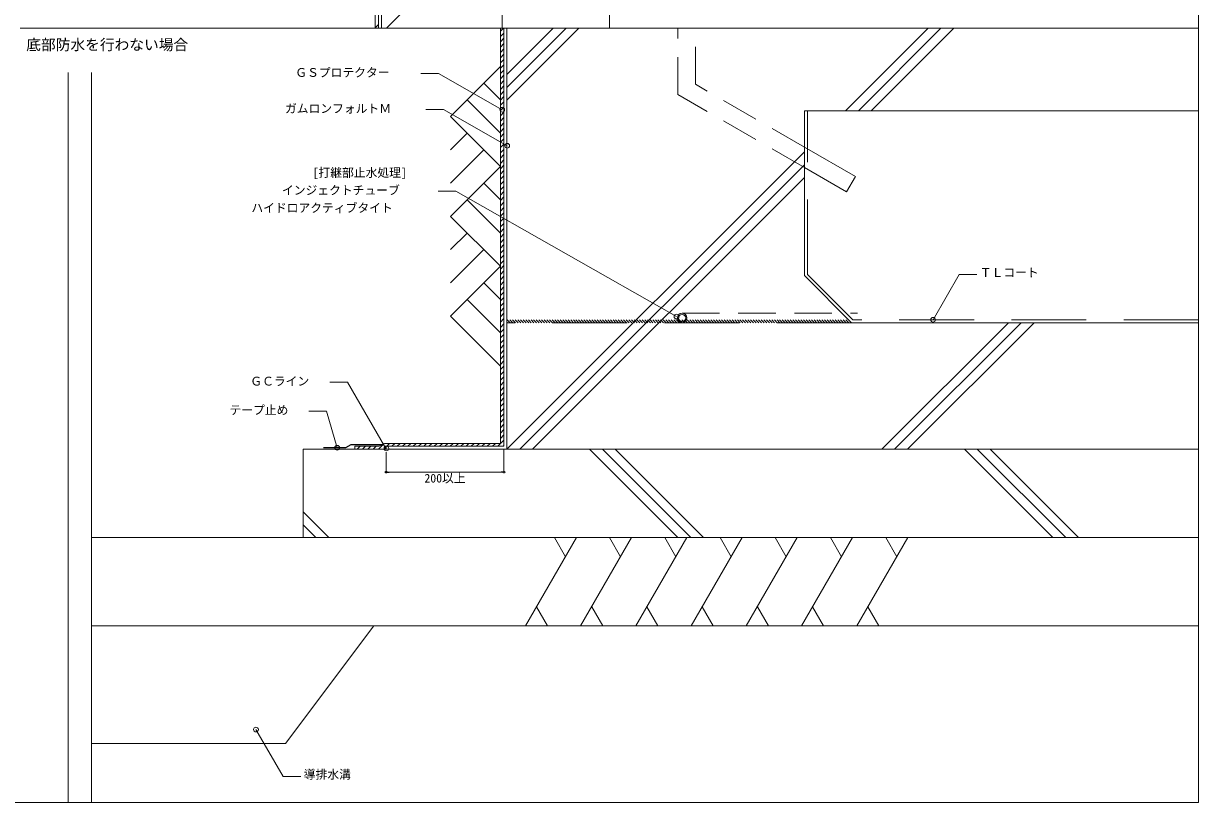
# Model space of a CAD drawing. Units: millimetres, scale not verified. Extents: x -2000 to 2000, y -1375 to 1375.
# Drawn here: x 5 to 2000, y -1375 to -52 of the extents above; entities that cross this region are included whole.
import ezdxf
from ezdxf.enums import TextEntityAlignment as Align

# ---------------------------------------------------------------- set-up
doc = ezdxf.new("R2010")
doc.units = ezdxf.units.MM
doc.header["$LTSCALE"] = 10
doc.linetypes.add('USER1', pattern=[9.525, 6.35, -3.175])
doc.linetypes.add('USER2', pattern=[19.05, 12.7, -6.35])
for name, color, linetype, lineweight in [('0-0_0', 7, 'Continuous', 25), ('0-1_HATCH', 9, 'Continuous', 18), ('0-3_KUTAI', 3, 'Continuous', 18), ('0-4_BOUSUI', 1, 'Continuous', 18), ('0-5_MOJI', 7, 'Continuous', 18), ('0-6_sunpo', 7, 'Continuous', 18), ('0-9_waku', 7, 'Continuous', 18), ('0-A_bousui2', 7, 'USER2', 25), ('0-B_ZATU', 6, 'Continuous', 18), ('0-C_KUTAI2', 3, 'USER2', 18)]:
    doc.layers.add(name, color=color, linetype=linetype, lineweight=lineweight)
doc.styles.add('ＭＳ ゴシック', font='')
doc.styles.get('ＭＳ ゴシック').set_extended_font_data('MS Gothic')

# ---------------------------------------------------------------- blocks, each defined once
blk = doc.blocks.new('_DOT')
at = {"layer": '0-0_0'}
for p, q in [((-0.5, 0), (-1, 0)), ((0.25, 0), (-0.25, 0))]:
    blk.add_line(p, q, dxfattribs=at)
blk.add_circle((0, 0), 0.25, dxfattribs=at)

msp = doc.modelspace()

# ---------------------------------------------------------------- linework, layer by layer
at = {"layer": '0-0_0', "lineweight": 18}
msp.add_line((818.19, -60), (818.19, 1255), dxfattribs=at)
at = {"layer": '0-1_HATCH'}
for p, q in [((621.69, -60), (818.19, 136.5)), ((602.19, -59.28), (608.19, -53.28)), ((815, -65.01), (820.01, -60)), ((815, -73.99), (821, -67.99)), ((815, -82.97), (821, -76.97)), ((826, -138.6), (904.6, -60)), ((826, -160.35), (926.35, -60)), ((826, -182.1), (948.1, -60)), ((1401, -200), (1541, -60)), ((1422.75, -200), (1562.75, -60)), ((1444.5, -200), (1584.5, -60)), ((815, -91.95), (821, -85.95)), ((815, -100.93), (821, -94.93)), ((815, -109.91), (821, -103.91)), ((815, -118.89), (821, -112.89)), ((815, -124.82), (730.15, -209.67)), ((815, -127.87), (821, -121.87)), ((815, -136.85), (821, -130.85)), ((815, -181.39), (786.72, -153.1)), ((815, -145.83), (821, -139.83)), ((815, -154.82), (821, -148.82)), ((815, -163.8), (821, -157.8)), ((815, -172.78), (821, -166.78)), ((815, -181.76), (821, -175.76)), ((815, -237.96), (758.43, -181.39)), ((815, -190.74), (821, -184.74)), ((815, -199.72), (821, -193.72)), ((815, -294.52), (730.15, -209.67)), ((815, -208.7), (821, -202.7)), ((815, -217.68), (821, -211.68)), ((758.43, -237.96), (730.15, -266.24)), ((815, -226.66), (821, -220.66)), ((815, -235.64), (821, -229.64)), ((815, -244.62), (821, -238.62)), ((815, -253.6), (821, -247.6)), ((815, -262.58), (821, -256.58)), ((786.72, -266.24), (730.15, -322.81)), ((815, -271.56), (821, -265.56)), ((815, -280.54), (821, -274.54)), ((826, -775), (1331, -270)), ((815, -294.52), (730.15, -379.38)), ((815, -289.52), (821, -283.52)), ((815, -298.5), (821, -292.5)), ((847.75, -775), (1331, -291.75)), ((815, -307.48), (821, -301.48)), ((815, -316.46), (821, -310.46)), ((869.5, -775), (1331, -313.5)), ((815, -351.09), (786.72, -322.81)), ((815, -325.44), (821, -319.44)), ((815, -334.42), (821, -328.42)), ((815, -343.4), (821, -337.4)), ((815, -407.66), (758.43, -351.09)), ((815, -352.38), (821, -346.38)), ((815, -361.36), (821, -355.36)), ((815, -370.34), (821, -364.34)), ((815, -379.32), (821, -373.32)), ((815, -464.23), (730.15, -379.38)), ((815, -388.3), (821, -382.3)), ((815, -397.28), (821, -391.28)), ((758.43, -407.66), (730.15, -435.95)), ((815, -406.26), (821, -400.26)), ((815, -415.24), (821, -409.24)), ((815, -424.22), (821, -418.22)), ((786.72, -435.95), (730.15, -492.52)), ((815, -433.2), (821, -427.2)), ((815, -442.18), (821, -436.18)), ((815, -451.16), (821, -445.16)), ((815, -460.14), (821, -454.14)), ((815, -464.23), (730.15, -549.08)), ((815, -469.12), (821, -463.12)), ((815, -478.1), (821, -472.1)), ((815, -520.8), (786.72, -492.52)), ((815, -487.08), (821, -481.08)), ((815, -496.06), (821, -490.06)), ((815, -505.05), (821, -499.05)), ((815, -514.03), (821, -508.03)), ((815, -523.01), (821, -517.01)), ((815, -577.37), (758.43, -520.8)), ((815, -531.99), (821, -525.99)), ((815, -540.97), (821, -534.97)), ((815, -633.94), (730.15, -549.08)), ((815, -549.95), (821, -543.95)), ((815, -558.93), (821, -552.93)), ((831.51, -560), (826.51, -555)), ((836, -560), (831, -555)), ((840.49, -560), (835.49, -555)), ((844.98, -560), (839.98, -555)), ((849.47, -560), (844.47, -555)), ((853.96, -560), (848.96, -555)), ((858.45, -560), (853.45, -555)), ((862.94, -560), (857.94, -555)), ((867.43, -560), (862.43, -555)), ((871.92, -560), (866.92, -555)), ((876.41, -560), (871.41, -555)), ((880.9, -560), (875.9, -555)), ((885.39, -560), (880.39, -555)), ((889.88, -560), (884.88, -555)), ((894.37, -560), (889.37, -555)), ((898.86, -560), (893.86, -555)), ((903.35, -560), (898.35, -555)), ((907.84, -560), (902.84, -555)), ((912.33, -560), (907.33, -555)), ((916.82, -560), (911.82, -555)), ((921.31, -560), (916.31, -555)), ((925.8, -560), (920.8, -555)), ((930.29, -560), (925.29, -555)), ((934.78, -560), (929.78, -555)), ((939.27, -560), (934.27, -555)), ((943.76, -560), (938.76, -555)), ((948.25, -560), (943.25, -555)), ((952.74, -560), (947.74, -555)), ((957.23, -560), (952.23, -555)), ((961.72, -560), (956.72, -555)), ((966.21, -560), (961.21, -555)), ((970.7, -560), (965.7, -555)), ((975.19, -560), (970.19, -555)), ((979.68, -560), (974.68, -555)), ((984.17, -560), (979.17, -555)), ((988.66, -560), (983.66, -555)), ((993.15, -560), (988.15, -555)), ((997.64, -560), (992.64, -555)), ((1002.13, -560), (997.13, -555)), ((1006.62, -560), (1001.62, -555)), ((1011.11, -560), (1006.11, -555)), ((1015.61, -560), (1010.61, -555)), ((1020.1, -560), (1015.1, -555)), ((1024.59, -560), (1019.59, -555)), ((1029.08, -560), (1024.08, -555)), ((1033.57, -560), (1028.57, -555)), ((1038.06, -560), (1033.06, -555)), ((1042.55, -560), (1037.55, -555)), ((1047.04, -560), (1042.04, -555)), ((1051.53, -560), (1046.53, -555)), ((1056.02, -560), (1051.02, -555)), ((1060.51, -560), (1055.51, -555)), ((1065, -560), (1060, -555)), ((1069.49, -560), (1064.49, -555)), ((1073.98, -560), (1068.98, -555)), ((1078.47, -560), (1073.47, -555)), ((1082.96, -560), (1077.96, -555)), ((1087.45, -560), (1082.45, -555)), ((1091.94, -560), (1086.94, -555)), ((1096.43, -560), (1091.43, -555)), ((1100.92, -560), (1095.92, -555)), ((1105.41, -560), (1100.41, -555)), ((1109.9, -560), (1104.9, -555)), ((1114.39, -560), (1109.39, -555)), ((1118.88, -560), (1113.88, -555)), ((1123.37, -560), (1118.37, -555)), ((1127.86, -560), (1122.86, -555)), ((1132.35, -560), (1127.35, -555)), ((1136.84, -560), (1131.84, -555)), ((1141.33, -560), (1136.33, -555)), ((1145.82, -560), (1140.82, -555)), ((1150.31, -560), (1145.31, -555)), ((1154.8, -560), (1149.8, -555)), ((1159.29, -560), (1154.29, -555)), ((1163.78, -560), (1158.78, -555)), ((1168.27, -560), (1163.27, -555)), ((1172.76, -560), (1167.76, -555)), ((1177.25, -560), (1172.25, -555)), ((1181.74, -560), (1176.74, -555)), ((1186.23, -560), (1181.23, -555)), ((1190.72, -560), (1185.72, -555)), ((1195.21, -560), (1190.21, -555)), ((1199.7, -560), (1194.7, -555)), ((1204.19, -560), (1199.19, -555)), ((1208.68, -560), (1203.68, -555)), ((1213.17, -560), (1208.17, -555)), ((1217.66, -560), (1212.66, -555)), ((1222.15, -560), (1217.15, -555)), ((1226.64, -560), (1221.64, -555)), ((1231.13, -560), (1226.13, -555)), ((1235.62, -560), (1230.62, -555)), ((1240.11, -560), (1235.11, -555)), ((1244.6, -560), (1239.6, -555)), ((1249.09, -560), (1244.09, -555)), ((1253.58, -560), (1248.58, -555)), ((1258.07, -560), (1253.07, -555)), ((1262.56, -560), (1257.56, -555)), ((1267.05, -560), (1262.05, -555)), ((1271.54, -560), (1266.54, -555)), ((1276.03, -560), (1271.03, -555)), ((1280.52, -560), (1275.52, -555)), ((1285.01, -560), (1280.01, -555)), ((1289.5, -560), (1284.5, -555)), ((1293.99, -560), (1288.99, -555)), ((1298.48, -560), (1293.48, -555)), ((1302.97, -560), (1297.97, -555)), ((1307.46, -560), (1302.46, -555)), ((1311.95, -560), (1306.95, -555)), ((1316.44, -560), (1311.44, -555)), ((1320.93, -560), (1315.93, -555)), ((1325.42, -560), (1320.42, -555)), ((1329.91, -560), (1324.91, -555)), ((1334.4, -560), (1329.4, -555)), ((1338.89, -560), (1333.89, -555)), ((1343.38, -560), (1338.38, -555)), ((1347.87, -560), (1342.87, -555)), ((1352.36, -560), (1347.36, -555)), ((1356.85, -560), (1351.85, -555)), ((1361.34, -560), (1356.34, -555)), ((1365.84, -560), (1360.84, -555)), ((1370.33, -560), (1365.33, -555)), ((1374.82, -560), (1369.82, -555)), ((1379.31, -560), (1374.31, -555)), ((1383.8, -560), (1378.8, -555)), ((1388.29, -560), (1383.29, -555)), ((1392.78, -560), (1387.78, -555)), ((1397.27, -560), (1392.27, -555)), ((1401.76, -560), (1396.76, -555)), ((1406.25, -560), (1401.25, -555)), ((1410.74, -560), (1405.74, -555)), ((815, -567.91), (821, -561.91)), ((815, -576.89), (821, -570.89)), ((827.02, -560), (826, -558.98)), ((1462.4, -775), (1677.4, -560)), ((1484.15, -775), (1699.15, -560)), ((1505.9, -775), (1720.9, -560)), ((815, -585.87), (821, -579.87)), ((815, -594.85), (821, -588.85)), ((815, -603.83), (821, -597.83)), ((815, -612.81), (821, -606.81)), ((815, -621.79), (821, -615.79)), ((815, -630.77), (821, -624.77)), ((815, -639.75), (821, -633.75)), ((815, -648.73), (821, -642.73)), ((815, -657.71), (821, -651.71)), ((815, -666.69), (821, -660.69)), ((815, -675.67), (821, -669.67)), ((815, -684.65), (821, -678.65)), ((815, -693.63), (821, -687.63)), ((815, -702.61), (821, -696.61)), ((815, -711.59), (821, -705.59)), ((815, -720.57), (821, -714.57)), ((815, -729.55), (821, -723.55)), ((815, -738.53), (821, -732.53)), ((815, -747.51), (821, -741.51)), ((815, -756.49), (821, -750.49)), ((567.93, -770.08), (568.01, -770)), ((571.99, -775), (576.99, -770)), ((580.97, -775), (585.97, -770)), ((589.95, -775), (594.95, -770)), ((598.93, -775), (603.93, -770)), ((607.91, -775), (617.88, -765.03)), ((616.89, -775), (621, -770.89)), ((621.89, -770), (626.89, -765)), ((630.87, -770), (635.87, -765)), ((639.85, -770), (644.85, -765)), ((648.83, -770), (653.83, -765)), ((657.81, -770), (662.81, -765)), ((666.79, -770), (671.79, -765)), ((675.77, -770), (680.77, -765)), ((684.75, -770), (689.75, -765)), ((693.73, -770), (698.73, -765)), ((702.71, -770), (707.71, -765)), ((711.69, -770), (716.69, -765)), ((720.67, -770), (725.67, -765)), ((729.65, -770), (734.65, -765)), ((738.63, -770), (743.63, -765)), ((747.61, -770), (752.61, -765)), ((756.59, -770), (761.59, -765)), ((765.57, -770), (770.57, -765)), ((774.55, -770), (779.55, -765)), ((783.53, -770), (788.53, -765)), ((792.51, -770), (797.51, -765)), ((801.49, -770), (806.49, -765)), ((810.47, -770), (821, -759.47)), ((819.45, -770), (821, -768.45)), ((1116.4, -925), (966.4, -775)), ((1138.15, -925), (988.15, -775)), ((1159.9, -925), (1009.9, -775)), ((1752.79, -925), (1602.79, -775)), ((1774.54, -925), (1624.54, -775)), ((1796.29, -925), (1646.29, -775)), ((523.5, -925), (480, -881.5)), ((501.75, -925), (480, -903.25)), ((857.4, -1075), (944, -925)), ((925.25, -957.48), (906.5, -925)), ((951.15, -1075), (1037.75, -925)), ((1019, -957.48), (1000.25, -925)), ((1044.9, -1075), (1131.5, -925)), ((1112.75, -957.48), (1094, -925)), ((1138.65, -1075), (1225.25, -925)), ((1206.5, -957.48), (1187.75, -925)), ((1232.4, -1075), (1319, -925)), ((1300.25, -957.48), (1281.5, -925)), ((1326.15, -1075), (1412.75, -925)), ((1394, -957.48), (1375.25, -925)), ((1419.9, -1075), (1506.5, -925)), ((1487.75, -957.48), (1469, -925)), ((876.15, -1042.52), (894.9, -1075)), ((969.9, -1042.52), (988.65, -1075)), ((1063.65, -1042.52), (1082.4, -1075)), ((1157.4, -1042.52), (1176.15, -1075)), ((1251.15, -1042.52), (1269.9, -1075)), ((1344.9, -1042.52), (1363.65, -1075)), ((1438.65, -1042.52), (1457.4, -1075))]:
    msp.add_line(p, q, dxfattribs=at)
at = {"layer": '0-3_KUTAI'}
for p, q in [((613.19, 987.34), (613.19, -60)), ((826, -60), (826, -775)), ((81, -1375), (81, -135)), ((121, -1375), (121, -135)), ((1411, -560), (1331, -480)), ((1411, -560), (2000, -560)), ((821, -745), (821, -770)), ((480, -775), (2000, -775)), ((480, -775), (480, -925)), ((121, -925), (2000, -925)), ((121, -1075), (2000, -1075)), ((450, -1275), (600, -1075)), ((121, -1275), (450, -1275))]:
    msp.add_line(p, q, dxfattribs=at)
msp.add_lwpolyline([(1331, -480), (1331, -200), (2000, -200)], dxfattribs=at)
at = {"layer": '0-4_BOUSUI'}
for p, q in [((608.19, -60), (608.19, 947.34)), ((608.19, 947.34), (608.19, -60)), ((602.19, -60), (602.19, 397.34))]:
    msp.add_line(p, q, dxfattribs=at)
at = {"layer": '0-4_BOUSUI', "linetype": 'USER1'}
msp.add_line((1123.5, -544), (1421.38, -544), dxfattribs=at)
at = {"layer": '0-4_BOUSUI'}
for points in [[(567.93, -775), (567.93, -770), (609.27, -770), (617.93, -765), (815, -765), (815, -60)], [(821, -60), (821, -770), (621, -770), (621, -775)]]:
    msp.add_lwpolyline(points, dxfattribs=at)
for radius in [8, 6]:
    msp.add_circle((1123.5, -552), radius, dxfattribs=at)
at = {"layer": '0-5_MOJI'}
for p, q in [((679.65, -136.86), (709.65, -136.86)), ((818.11, -198.18), (709.65, -136.86)), ((688.21, -198.07), (718.21, -198.07)), ((826.67, -259.39), (718.21, -198.07)), ((709.07, -336.87), (739.07, -336.87)), ((1113.89, -549.67), (739.07, -336.87)), ((1549.43, -555), (1593.65, -478.41)), ((1623.65, -478.41), (1593.65, -478.41)), ((490.02, -710.2), (520.02, -710.2)), ((537.85, -772.38), (520.02, -710.2)), ((400.03, -1251.01), (446.16, -1330.91)), ((476.16, -1330.91), (446.16, -1330.91))]:
    msp.add_line(p, q, dxfattribs=at)
msp.add_lwpolyline([(525.33, -661.22), (555.33, -661.22), (620.41, -773.92)], dxfattribs=at)
for centre in [(818.11, -198.18), (826.67, -259.39), (1113.89, -549.67), (1549.43, -555), (537.85, -772.38), (621.51, -773.61), (400.03, -1251.01)]:
    msp.add_circle(centre, 4, dxfattribs=at)
at = {"layer": '0-6_sunpo'}
for p, q in [((821, -775), (821, -813.89)), ((621, -780), (621, -813.89)), ((626, -813.89), (816, -813.89))]:
    msp.add_line(p, q, dxfattribs=at)
at = {"layer": '0-9_waku'}
for p, q in [((1000, 1255), (1000, -60)), ((0, -60), (2000, -60))]:
    msp.add_line(p, q, dxfattribs=at)
msp.add_lwpolyline([(-2000, -1375), (2000, -1375), (2000, 1375), (-2000, 1375)], close=True, dxfattribs=at)
at = {"layer": '0-A_bousui2'}
msp.add_lwpolyline([(514.86, -772), (552.73, -772), (561.39, -767), (614.46, -767)], dxfattribs=at)
at = {"layer": '0-B_ZATU'}
for p, q in [((1331, -261.84), (1417.6, -311.84)), ((1331, -296.48), (1402.6, -337.82)), ((1417.6, -311.84), (1402.6, -337.82))]:
    msp.add_line(p, q, dxfattribs=at)
at = {"layer": '0-B_ZATU', "linetype": 'USER1'}
for points in [[(1331, -296.48), (1116, -172.35), (1116, -60)], [(1331, -261.84), (1146, -155.03), (1146, -60)]]:
    msp.add_lwpolyline(points, dxfattribs=at)
at = {"layer": '0-C_KUTAI2'}
msp.add_line((1411, -560), (826, -560), dxfattribs=at)
msp.add_lwpolyline([(2000, -555), (1413.07, -555), (1336, -477.93), (1336, -200)], dxfattribs=at)

# ---------------------------------------------------------------- block references
at = {"layer": '0-6_sunpo', "xscale": 5, "yscale": 5, "rotation": 180}
msp.add_blockref('_DOT', (621, -813.89), dxfattribs=at)
at = {"layer": '0-6_sunpo', "xscale": 5, "yscale": 5}
msp.add_blockref('_DOT', (821, -813.89), dxfattribs=at)

# ---------------------------------------------------------------- texts
at = {"layer": '0-5_MOJI', "style": 'ＭＳ ゴシック'}
for s, height, p in [('底部防水を行わない場合', 18.33, (10, -102.5)), ('ＧＳプロテクター', 14.66, (466.73, -146.86)), ('ガムロンフォルトＭ', 14.66, (449.3, -208.07)), ('[打継部止水処理]', 14.66, (496.16, -316.87)), ('インジェクトチューブ', 14.66, (444.18, -346.87)), ('ハイドロアクティブタイト', 14.66, (392.2, -376.87)), ('ＴＬコート', 14.66, (1628.65, -486.58)), ('ＧＣライン', 14.66, (390.39, -671.22)), ('テープ止め', 14.66, (355.07, -720.2)), ('導排水溝', 14.66, (481.16, -1339.09))]:
    msp.add_text(s, height=height, dxfattribs=at).set_placement(p, align=Align.BOTTOM_LEFT)
at = {"layer": '0-6_sunpo', "style": 'ＭＳ ゴシック'}
msp.add_text('200以上', height=14.66, dxfattribs=at).set_placement((686, -835.9), align=Align.BOTTOM_LEFT)

doc.saveas('drawing.dxf')
